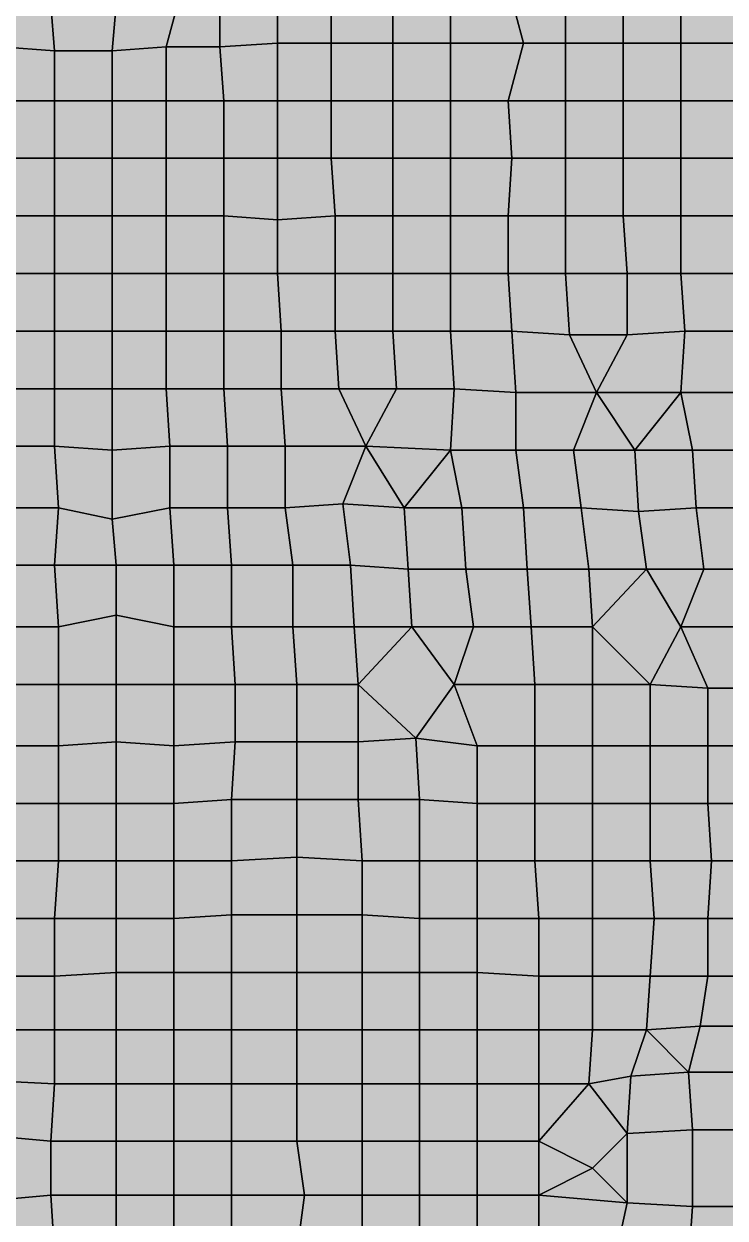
# Model space of a CAD drawing. Header units: metres. Extents: x -7480 to 79269, y -9100 to 45880.
# Drawn here: x -320 to 3330, y 32220 to 38440 of the extents above; entities that cross this region are included whole.
import ezdxf

# ---------------------------------------------------------------- set-up
doc = ezdxf.new("R2010")
doc.units = ezdxf.units.M
for name, color, linetype in [('COLOR_1', 1, 'Continuous'), ('COLOR_181', 181, 'Continuous'), ('COLOR_3', 3, 'Continuous')]:
    doc.layers.add(name, color=color, linetype=linetype)

msp = doc.modelspace()

# ---------------------------------------------------------------- hatches: boundary and pattern name
at = {"layer": 'COLOR_1'}
for points in [[(700, 38320), (1000, 38340), (1000, 38640), (700, 38600)], [(1000, 38340), (1280, 38340), (1280, 38640), (1000, 38640)], [(420, 38320), (700, 38320), (700, 38600), (480, 38540)], [(-500, 38540), (-440, 38320), (-160, 38300), (-180, 38540)], [(-180, 38540), (-160, 38300), (140, 38300), (160, 38540)], [(140, 38300), (420, 38320), (480, 38540), (160, 38540)], [(1000, 37740), (1280, 37740), (1280, 38040), (1000, 38040)], [(2040, 33780), (2360, 33780), (2340, 34080), (2040, 34080)], [(2340, 34080), (2360, 33780), (2640, 33780), (2640, 34080)], [(2640, 33780), (2960, 33780), (2940, 34080), (2640, 34080)], [(2940, 34080), (2960, 33780), (3240, 33780), (3260, 34080)], [(3240, 33780), (3560, 33780), (3560, 34080), (3260, 34080)], [(2040, 33500), (2360, 33480), (2360, 33780), (2040, 33780)], [(2040, 33200), (2360, 33200), (2360, 33480), (2040, 33500)], [(2360, 33200), (2640, 33200), (2640, 33480), (2360, 33480)], [(2640, 33200), (2920, 33200), (2940, 33480), (2640, 33480)], [(2920, 33200), (3200, 33220), (3240, 33480), (2940, 33480)], [(3200, 33220), (3480, 33220), (3560, 33480), (3240, 33480)], [(2920, 33200), (3140, 32980), (3200, 33220)], [(3140, 32980), (3420, 32980), (3480, 33220), (3200, 33220)], [(2040, 32920), (2360, 32920), (2360, 33200), (2040, 33200)], [(2360, 32920), (2620, 32920), (2640, 33200), (2360, 33200)], [(2620, 32920), (2840, 32960), (2920, 33200), (2640, 33200)], [(2840, 32960), (3140, 32980), (2920, 33200)], [(-620, 32660), (-180, 32620), (-160, 32920), (-580, 32940)], [(2040, 32620), (2360, 32620), (2360, 32920), (2040, 32920)], [(2360, 32620), (2620, 32920), (2360, 32920)], [(2360, 32620), (2640, 32480), (2820, 32660), (2620, 32920)], [(2620, 32920), (2820, 32660), (2840, 32960)], [(2640, 32480), (2820, 32300), (2820, 32660)], [(-180, 32340), (160, 32340), (160, 32620), (-180, 32620)], [(2040, 32340), (2360, 32340), (2360, 32620), (2040, 32620)], [(2360, 32340), (2640, 32480), (2360, 32620)], [(2360, 32340), (2820, 32300), (2640, 32480)], [(-620, 32300), (-580, 32020), (-160, 32040), (-180, 32340)], [(-180, 32340), (-160, 32040), (160, 32040), (160, 32340)], [(2040, 32040), (2360, 32040), (2360, 32340), (2040, 32340)], [(2360, 32040), (2760, 32020), (2820, 32300), (2360, 32340)]]:
    msp.add_hatch(color=256, dxfattribs=at).paths.add_polyline_path(points)
at = {"layer": 'COLOR_181'}
for points in [[(1280, 38340), (1600, 38340), (1600, 38640), (1280, 38640)], [(1600, 38340), (1900, 38340), (1900, 38640), (1600, 38640)], [(1900, 38340), (2280, 38340), (2200, 38640), (1900, 38640)], [(2200, 38640), (2280, 38340), (2500, 38340), (2500, 38640)], [(2500, 38340), (2800, 38340), (2800, 38640), (2500, 38640)], [(2800, 38340), (3100, 38340), (3100, 38640), (2800, 38640)], [(3100, 38340), (3400, 38340), (3400, 38640), (3100, 38640)], [(-440, 38040), (-160, 38040), (-160, 38300), (-440, 38320)], [(140, 38040), (420, 38040), (420, 38320), (140, 38300)], [(420, 38040), (720, 38040), (700, 38320), (420, 38320)], [(700, 38320), (720, 38040), (1000, 38040), (1000, 38340)], [(1000, 38040), (1280, 38040), (1280, 38340), (1000, 38340)], [(1280, 38040), (1600, 38040), (1600, 38340), (1280, 38340)], [(1600, 38040), (1900, 38040), (1900, 38340), (1600, 38340)], [(1900, 38040), (2200, 38040), (2280, 38340), (1900, 38340)], [(2200, 38040), (2500, 38040), (2500, 38340), (2280, 38340)], [(2500, 38040), (2800, 38040), (2800, 38340), (2500, 38340)], [(2800, 38040), (3100, 38040), (3100, 38340), (2800, 38340)], [(3100, 38040), (3400, 38040), (3400, 38340), (3100, 38340)], [(-160, 38040), (140, 38040), (140, 38300), (-160, 38300)], [(-440, 37740), (-160, 37740), (-160, 38040), (-440, 38040)], [(-160, 37740), (140, 37740), (140, 38040), (-160, 38040)], [(140, 37740), (420, 37740), (420, 38040), (140, 38040)], [(420, 37740), (720, 37740), (720, 38040), (420, 38040)], [(720, 37740), (1000, 37740), (1000, 38040), (720, 38040)], [(1280, 37740), (1600, 37740), (1600, 38040), (1280, 38040)], [(1600, 37740), (1900, 37740), (1900, 38040), (1600, 38040)], [(1900, 37740), (2220, 37740), (2200, 38040), (1900, 38040)], [(2200, 38040), (2220, 37740), (2500, 37740), (2500, 38040)], [(2500, 37740), (2800, 37740), (2800, 38040), (2500, 38040)], [(2800, 37740), (3100, 37740), (3100, 38040), (2800, 38040)], [(3100, 37740), (3400, 37740), (3400, 38040), (3100, 38040)], [(-440, 37440), (-160, 37440), (-160, 37740), (-440, 37740)], [(-160, 37440), (140, 37440), (140, 37740), (-160, 37740)], [(140, 37440), (420, 37440), (420, 37740), (140, 37740)], [(420, 37440), (720, 37440), (720, 37740), (420, 37740)], [(720, 37440), (1000, 37420), (1000, 37740), (720, 37740)], [(1000, 37420), (1300, 37440), (1280, 37740), (1000, 37740)], [(1280, 37740), (1300, 37440), (1600, 37440), (1600, 37740)], [(1600, 37440), (1900, 37440), (1900, 37740), (1600, 37740)], [(1900, 37440), (2200, 37440), (2220, 37740), (1900, 37740)], [(2200, 37440), (2500, 37440), (2500, 37740), (2220, 37740)], [(2500, 37440), (2800, 37440), (2800, 37740), (2500, 37740)], [(2800, 37440), (3100, 37440), (3100, 37740), (2800, 37740)], [(3100, 37440), (3400, 37440), (3400, 37740), (3100, 37740)], [(-440, 37140), (-160, 37140), (-160, 37440), (-440, 37440)], [(-160, 37140), (140, 37140), (140, 37440), (-160, 37440)], [(140, 37140), (420, 37140), (420, 37440), (140, 37440)], [(420, 37140), (720, 37140), (720, 37440), (420, 37440)], [(720, 37140), (1000, 37140), (1000, 37420), (720, 37440)], [(1000, 37140), (1300, 37140), (1300, 37440), (1000, 37420)], [(1300, 37140), (1600, 37140), (1600, 37440), (1300, 37440)], [(1600, 37140), (1900, 37140), (1900, 37440), (1600, 37440)], [(1900, 37140), (2200, 37140), (2200, 37440), (1900, 37440)], [(2200, 37140), (2500, 37140), (2500, 37440), (2200, 37440)], [(2500, 37140), (2820, 37140), (2800, 37440), (2500, 37440)], [(2800, 37440), (2820, 37140), (3100, 37140), (3100, 37440)], [(3100, 37140), (3400, 37140), (3400, 37440), (3100, 37440)], [(-440, 36840), (-160, 36840), (-160, 37140), (-440, 37140)], [(-160, 36840), (140, 36840), (140, 37140), (-160, 37140)], [(140, 36840), (420, 36840), (420, 37140), (140, 37140)], [(420, 36840), (720, 36840), (720, 37140), (420, 37140)], [(720, 36840), (1020, 36840), (1000, 37140), (720, 37140)], [(1000, 37140), (1020, 36840), (1300, 36840), (1300, 37140)], [(1300, 36840), (1600, 36840), (1600, 37140), (1300, 37140)], [(1600, 36840), (1900, 36840), (1900, 37140), (1600, 37140)], [(1900, 36840), (2220, 36840), (2200, 37140), (1900, 37140)], [(2200, 37140), (2220, 36840), (2520, 36820), (2500, 37140)], [(2500, 37140), (2520, 36820), (2820, 36820), (2820, 37140)], [(2820, 36820), (3120, 36840), (3100, 37140), (2820, 37140)], [(3100, 37140), (3120, 36840), (3420, 36840), (3400, 37140)], [(-440, 36540), (-160, 36540), (-160, 36840), (-440, 36840)], [(-160, 36540), (140, 36540), (140, 36840), (-160, 36840)], [(140, 36540), (420, 36540), (420, 36840), (140, 36840)], [(420, 36540), (720, 36540), (720, 36840), (420, 36840)], [(720, 36540), (1020, 36540), (1020, 36840), (720, 36840)], [(1020, 36540), (1320, 36540), (1300, 36840), (1020, 36840)], [(1300, 36840), (1320, 36540), (1620, 36540), (1600, 36840)], [(1600, 36840), (1620, 36540), (1920, 36540), (1900, 36840)], [(1900, 36840), (1920, 36540), (2240, 36520), (2220, 36840)], [(2220, 36840), (2240, 36520), (2660, 36520), (2520, 36820)], [(2660, 36520), (3100, 36520), (3120, 36840), (2820, 36820)], [(3100, 36520), (3420, 36520), (3420, 36840), (3120, 36840)], [(2520, 36820), (2660, 36520), (2820, 36820)], [(-460, 36240), (-160, 36240), (-160, 36540), (-440, 36540)], [(-160, 36240), (140, 36220), (140, 36540), (-160, 36540)], [(140, 36220), (440, 36240), (420, 36540), (140, 36540)], [(420, 36540), (440, 36240), (740, 36240), (720, 36540)], [(720, 36540), (740, 36240), (1040, 36240), (1020, 36540)], [(1020, 36540), (1040, 36240), (1460, 36240), (1320, 36540)], [(1320, 36540), (1460, 36240), (1620, 36540)], [(1460, 36240), (1900, 36220), (1920, 36540), (1620, 36540)], [(1900, 36220), (2240, 36220), (2240, 36520), (1920, 36540)], [(2240, 36220), (2540, 36220), (2660, 36520), (2240, 36520)], [(2540, 36220), (2860, 36220), (2660, 36520)], [(2660, 36520), (2860, 36220), (3100, 36520)], [(2860, 36220), (3160, 36220), (3100, 36520)], [(3100, 36520), (3160, 36220), (3440, 36220), (3420, 36520)], [(-460, 36240), (-440, 35920), (-140, 35920), (-160, 36240)], [(-160, 36240), (-140, 35920), (140, 35860), (140, 36220)], [(140, 35860), (440, 35920), (440, 36240), (140, 36220)], [(440, 35920), (740, 35920), (740, 36240), (440, 36240)], [(740, 35920), (1040, 35920), (1040, 36240), (740, 36240)], [(1040, 35920), (1340, 35940), (1460, 36240), (1040, 36240)], [(1340, 35940), (1660, 35920), (1460, 36240)], [(1460, 36240), (1660, 35920), (1900, 36220)], [(1660, 35920), (1960, 35920), (1900, 36220)], [(1900, 36220), (1960, 35920), (2280, 35920), (2240, 36220)], [(2240, 36220), (2280, 35920), (2580, 35920), (2540, 36220)], [(2540, 36220), (2580, 35920), (2880, 35900), (2860, 36220)], [(2860, 36220), (2880, 35900), (3180, 35920), (3160, 36220)], [(3160, 36220), (3180, 35920), (3480, 35920), (3440, 36220)], [(-460, 35620), (-160, 35620), (-140, 35920), (-440, 35920)], [(-160, 35620), (160, 35620), (140, 35860), (-140, 35920)], [(140, 35860), (160, 35620), (460, 35620), (440, 35920)], [(440, 35920), (460, 35620), (760, 35620), (740, 35920)], [(740, 35920), (760, 35620), (1080, 35620), (1040, 35920)], [(1040, 35920), (1080, 35620), (1380, 35620), (1340, 35940)], [(1340, 35940), (1380, 35620), (1680, 35600), (1660, 35920)], [(1660, 35920), (1680, 35600), (1980, 35600), (1960, 35920)], [(1960, 35920), (1980, 35600), (2300, 35600), (2280, 35920)], [(2280, 35920), (2300, 35600), (2620, 35600), (2580, 35920)], [(2580, 35920), (2620, 35600), (2920, 35600), (2880, 35900)], [(2880, 35900), (2920, 35600), (3220, 35600), (3180, 35920)], [(3180, 35920), (3220, 35600), (3520, 35600), (3480, 35920)], [(-460, 35620), (-440, 35300), (-140, 35300), (-160, 35620)], [(-160, 35620), (-140, 35300), (160, 35360), (160, 35620)], [(160, 35360), (460, 35300), (460, 35620), (160, 35620)], [(460, 35300), (760, 35300), (760, 35620), (460, 35620)], [(760, 35300), (1080, 35300), (1080, 35620), (760, 35620)], [(1080, 35300), (1400, 35300), (1380, 35620), (1080, 35620)], [(1380, 35620), (1400, 35300), (1700, 35300), (1680, 35600)], [(1680, 35600), (1700, 35300), (2020, 35300), (1980, 35600)], [(1980, 35600), (2020, 35300), (2320, 35300), (2300, 35600)], [(2300, 35600), (2320, 35300), (2640, 35300), (2620, 35600)], [(2620, 35600), (2640, 35300), (2920, 35600)], [(2640, 35300), (2940, 35000), (3100, 35300), (2920, 35600)], [(2920, 35600), (3100, 35300), (3220, 35600)], [(3100, 35300), (3520, 35300), (3520, 35600), (3220, 35600)], [(-140, 35000), (160, 35000), (160, 35360), (-140, 35300)], [(160, 35000), (460, 35000), (460, 35300), (160, 35360)], [(-460, 35000), (-140, 35000), (-140, 35300), (-440, 35300)], [(460, 35000), (780, 35000), (760, 35300), (460, 35300)], [(760, 35300), (780, 35000), (1100, 35000), (1080, 35300)], [(1080, 35300), (1100, 35000), (1420, 35000), (1400, 35300)], [(1400, 35300), (1420, 35000), (1700, 35300)], [(1420, 35000), (1720, 34720), (1920, 35000), (1700, 35300)], [(1700, 35300), (1920, 35000), (2020, 35300)], [(1920, 35000), (2340, 35000), (2320, 35300), (2020, 35300)], [(2320, 35300), (2340, 35000), (2640, 35000), (2640, 35300)], [(2640, 35000), (2940, 35000), (2640, 35300)], [(2940, 35000), (3240, 34980), (3100, 35300)], [(3100, 35300), (3240, 34980), (3540, 34980), (3520, 35300)], [(-460, 35000), (-440, 34680), (-140, 34680), (-140, 35000)], [(-140, 34680), (160, 34700), (160, 35000), (-140, 35000)], [(160, 34700), (460, 34680), (460, 35000), (160, 35000)], [(460, 34680), (780, 34700), (780, 35000), (460, 35000)], [(780, 34700), (1100, 34700), (1100, 35000), (780, 35000)], [(1100, 34700), (1420, 34700), (1420, 35000), (1100, 35000)], [(1420, 34700), (1720, 34720), (1420, 35000)], [(1720, 34720), (2040, 34680), (1920, 35000)], [(1920, 35000), (2040, 34680), (2340, 34680), (2340, 35000)], [(2340, 34680), (2640, 34680), (2640, 35000), (2340, 35000)], [(2640, 34680), (2940, 34680), (2940, 35000), (2640, 35000)], [(2940, 34680), (3240, 34680), (3240, 34980), (2940, 35000)], [(3240, 34680), (3540, 34680), (3540, 34980), (3240, 34980)], [(1420, 34400), (1740, 34400), (1720, 34720), (1420, 34700)], [(1720, 34720), (1740, 34400), (2040, 34380), (2040, 34680)], [(-440, 34380), (-140, 34380), (-140, 34680), (-440, 34680)], [(-140, 34380), (160, 34380), (160, 34700), (-140, 34680)], [(160, 34380), (460, 34380), (460, 34680), (160, 34700)], [(460, 34380), (760, 34400), (780, 34700), (460, 34680)], [(760, 34400), (1100, 34400), (1100, 34700), (780, 34700)], [(1100, 34400), (1420, 34400), (1420, 34700), (1100, 34700)], [(2040, 34380), (2340, 34380), (2340, 34680), (2040, 34680)], [(2340, 34380), (2640, 34380), (2640, 34680), (2340, 34680)], [(2640, 34380), (2940, 34380), (2940, 34680), (2640, 34680)], [(2940, 34380), (3240, 34380), (3240, 34680), (2940, 34680)], [(3240, 34380), (3540, 34380), (3540, 34680), (3240, 34680)], [(460, 34080), (760, 34080), (760, 34400), (460, 34380)], [(760, 34080), (1100, 34100), (1100, 34400), (760, 34400)], [(1100, 34100), (1440, 34080), (1420, 34400), (1100, 34400)], [(1420, 34400), (1440, 34080), (1740, 34080), (1740, 34400)], [(1740, 34080), (2040, 34080), (2040, 34380), (1740, 34400)], [(-440, 34080), (-140, 34080), (-140, 34380), (-440, 34380)], [(-140, 34080), (160, 34080), (160, 34380), (-140, 34380)], [(160, 34080), (460, 34080), (460, 34380), (160, 34380)], [(2040, 34080), (2340, 34080), (2340, 34380), (2040, 34380)], [(2340, 34080), (2640, 34080), (2640, 34380), (2340, 34380)], [(2640, 34080), (2940, 34080), (2940, 34380), (2640, 34380)], [(2940, 34080), (3260, 34080), (3240, 34380), (2940, 34380)], [(3240, 34380), (3260, 34080), (3560, 34080), (3540, 34380)], [(760, 33800), (1100, 33800), (1100, 34100), (760, 34080)], [(1100, 33800), (1440, 33800), (1440, 34080), (1100, 34100)], [(-440, 33780), (-160, 33780), (-140, 34080), (-440, 34080)], [(-160, 33780), (160, 33780), (160, 34080), (-140, 34080)], [(160, 33780), (460, 33780), (460, 34080), (160, 34080)], [(460, 33780), (760, 33800), (760, 34080), (460, 34080)], [(1440, 33800), (1740, 33780), (1740, 34080), (1440, 34080)], [(1740, 33780), (2040, 33780), (2040, 34080), (1740, 34080)], [(-440, 33480), (-160, 33480), (-160, 33780), (-440, 33780)], [(-160, 33480), (160, 33500), (160, 33780), (-160, 33780)], [(160, 33500), (460, 33500), (460, 33780), (160, 33780)], [(460, 33500), (760, 33500), (760, 33800), (460, 33780)], [(760, 33500), (1100, 33500), (1100, 33800), (760, 33800)], [(1100, 33500), (1440, 33500), (1440, 33800), (1100, 33800)], [(1440, 33500), (1740, 33500), (1740, 33780), (1440, 33800)], [(1740, 33500), (2040, 33500), (2040, 33780), (1740, 33780)], [(2360, 33480), (2640, 33480), (2640, 33780), (2360, 33780)], [(2640, 33480), (2940, 33480), (2960, 33780), (2640, 33780)], [(2940, 33480), (3240, 33480), (3240, 33780), (2960, 33780)], [(3240, 33480), (3560, 33480), (3560, 33780), (3240, 33780)], [(-440, 33480), (-420, 33200), (-160, 33200), (-160, 33480)], [(-160, 33200), (160, 33200), (160, 33500), (-160, 33480)], [(160, 33200), (460, 33200), (460, 33500), (160, 33500)], [(460, 33200), (760, 33200), (760, 33500), (460, 33500)], [(760, 33200), (1100, 33200), (1100, 33500), (760, 33500)], [(1100, 33200), (1440, 33200), (1440, 33500), (1100, 33500)], [(1440, 33200), (1740, 33200), (1740, 33500), (1440, 33500)], [(1740, 33200), (2040, 33200), (2040, 33500), (1740, 33500)], [(-580, 32940), (-160, 32920), (-160, 33200), (-420, 33200)], [(-160, 32920), (160, 32920), (160, 33200), (-160, 33200)], [(160, 32920), (460, 32920), (460, 33200), (160, 33200)], [(460, 32920), (760, 32920), (760, 33200), (460, 33200)], [(760, 32920), (1100, 32920), (1100, 33200), (760, 33200)], [(1100, 32920), (1440, 32920), (1440, 33200), (1100, 33200)], [(1440, 32920), (1740, 32920), (1740, 33200), (1440, 33200)], [(1740, 32920), (2040, 32920), (2040, 33200), (1740, 33200)], [(-180, 32620), (160, 32620), (160, 32920), (-160, 32920)], [(160, 32620), (460, 32620), (460, 32920), (160, 32920)], [(460, 32620), (760, 32620), (760, 32920), (460, 32920)], [(760, 32620), (1100, 32620), (1100, 32920), (760, 32920)], [(1100, 32620), (1440, 32620), (1440, 32920), (1100, 32920)], [(1440, 32620), (1740, 32620), (1740, 32920), (1440, 32920)], [(1740, 32620), (2040, 32620), (2040, 32920), (1740, 32920)], [(-620, 32300), (-180, 32340), (-180, 32620), (-620, 32660)], [(2820, 32300), (3160, 32280), (3160, 32680), (2820, 32660)], [(3160, 32280), (3420, 32280), (3420, 32680), (3160, 32680)], [(160, 32340), (460, 32340), (460, 32620), (160, 32620)], [(460, 32340), (760, 32340), (760, 32620), (460, 32620)], [(760, 32340), (1140, 32340), (1100, 32620), (760, 32620)], [(1100, 32620), (1140, 32340), (1440, 32340), (1440, 32620)], [(1440, 32340), (1740, 32340), (1740, 32620), (1440, 32620)], [(1740, 32340), (2040, 32340), (2040, 32620), (1740, 32620)], [(160, 32040), (460, 32040), (460, 32340), (160, 32340)], [(460, 32040), (760, 32040), (760, 32340), (460, 32340)], [(760, 32040), (1100, 32040), (1140, 32340), (760, 32340)], [(1100, 32040), (1440, 32040), (1440, 32340), (1140, 32340)], [(1440, 32040), (1740, 32040), (1740, 32340), (1440, 32340)], [(1740, 32040), (2040, 32040), (2040, 32340), (1740, 32340)]]:
    msp.add_hatch(color=256, dxfattribs=at).paths.add_polyline_path(points)
at = {"layer": 'COLOR_3'}
for points in [[(2820, 32660), (3160, 32680), (3140, 32980), (2840, 32960)], [(3140, 32980), (3160, 32680), (3420, 32680), (3420, 32980)], [(2760, 32020), (3140, 31980), (3160, 32280), (2820, 32300)], [(3140, 31980), (3420, 31980), (3420, 32280), (3160, 32280)]]:
    msp.add_hatch(color=256, dxfattribs=at).paths.add_polyline_path(points)

# ---------------------------------------------------------------- linework, layer by layer
at = {"layer": 'COLOR_1'}
for points in [[(700, 38320), (1000, 38340), (1000, 38640), (700, 38600)], [(1000, 38340), (1280, 38340), (1280, 38640), (1000, 38640)], [(420, 38320), (700, 38320), (700, 38600), (480, 38540)], [(-500, 38540), (-440, 38320), (-160, 38300), (-180, 38540)], [(-180, 38540), (-160, 38300), (140, 38300), (160, 38540)], [(140, 38300), (420, 38320), (480, 38540), (160, 38540)], [(1000, 37740), (1280, 37740), (1280, 38040), (1000, 38040)], [(2040, 33780), (2360, 33780), (2340, 34080), (2040, 34080)], [(2340, 34080), (2360, 33780), (2640, 33780), (2640, 34080)], [(2640, 33780), (2960, 33780), (2940, 34080), (2640, 34080)], [(2940, 34080), (2960, 33780), (3240, 33780), (3260, 34080)], [(3240, 33780), (3560, 33780), (3560, 34080), (3260, 34080)], [(2040, 33500), (2360, 33480), (2360, 33780), (2040, 33780)], [(2040, 33200), (2360, 33200), (2360, 33480), (2040, 33500)], [(2360, 33200), (2640, 33200), (2640, 33480), (2360, 33480)], [(2640, 33200), (2920, 33200), (2940, 33480), (2640, 33480)], [(2920, 33200), (3200, 33220), (3240, 33480), (2940, 33480)], [(3200, 33220), (3480, 33220), (3560, 33480), (3240, 33480)], [(2920, 33200), (3140, 32980), (3200, 33220)], [(3140, 32980), (3420, 32980), (3480, 33220), (3200, 33220)], [(2040, 32920), (2360, 32920), (2360, 33200), (2040, 33200)], [(2360, 32920), (2620, 32920), (2640, 33200), (2360, 33200)], [(2620, 32920), (2840, 32960), (2920, 33200), (2640, 33200)], [(2840, 32960), (3140, 32980), (2920, 33200)], [(-620, 32660), (-180, 32620), (-160, 32920), (-580, 32940)], [(2040, 32620), (2360, 32620), (2360, 32920), (2040, 32920)], [(2360, 32620), (2620, 32920), (2360, 32920)], [(2360, 32620), (2640, 32480), (2820, 32660), (2620, 32920)], [(2620, 32920), (2820, 32660), (2840, 32960)], [(2640, 32480), (2820, 32300), (2820, 32660)], [(-180, 32340), (160, 32340), (160, 32620), (-180, 32620)], [(2040, 32340), (2360, 32340), (2360, 32620), (2040, 32620)], [(2360, 32340), (2640, 32480), (2360, 32620)], [(2360, 32340), (2820, 32300), (2640, 32480)], [(-620, 32300), (-580, 32020), (-160, 32040), (-180, 32340)], [(-180, 32340), (-160, 32040), (160, 32040), (160, 32340)], [(2040, 32040), (2360, 32040), (2360, 32340), (2040, 32340)], [(2360, 32040), (2760, 32020), (2820, 32300), (2360, 32340)]]:
    msp.add_lwpolyline(points, close=True, dxfattribs=at)
at = {"layer": 'COLOR_181'}
for points in [[(1280, 38340), (1600, 38340), (1600, 38640), (1280, 38640)], [(1600, 38340), (1900, 38340), (1900, 38640), (1600, 38640)], [(1900, 38340), (2280, 38340), (2200, 38640), (1900, 38640)], [(2200, 38640), (2280, 38340), (2500, 38340), (2500, 38640)], [(2500, 38340), (2800, 38340), (2800, 38640), (2500, 38640)], [(2800, 38340), (3100, 38340), (3100, 38640), (2800, 38640)], [(3100, 38340), (3400, 38340), (3400, 38640), (3100, 38640)], [(-440, 38040), (-160, 38040), (-160, 38300), (-440, 38320)], [(140, 38040), (420, 38040), (420, 38320), (140, 38300)], [(420, 38040), (720, 38040), (700, 38320), (420, 38320)], [(700, 38320), (720, 38040), (1000, 38040), (1000, 38340)], [(1000, 38040), (1280, 38040), (1280, 38340), (1000, 38340)], [(1280, 38040), (1600, 38040), (1600, 38340), (1280, 38340)], [(1600, 38040), (1900, 38040), (1900, 38340), (1600, 38340)], [(1900, 38040), (2200, 38040), (2280, 38340), (1900, 38340)], [(2200, 38040), (2500, 38040), (2500, 38340), (2280, 38340)], [(2500, 38040), (2800, 38040), (2800, 38340), (2500, 38340)], [(2800, 38040), (3100, 38040), (3100, 38340), (2800, 38340)], [(3100, 38040), (3400, 38040), (3400, 38340), (3100, 38340)], [(-160, 38040), (140, 38040), (140, 38300), (-160, 38300)], [(-440, 37740), (-160, 37740), (-160, 38040), (-440, 38040)], [(-160, 37740), (140, 37740), (140, 38040), (-160, 38040)], [(140, 37740), (420, 37740), (420, 38040), (140, 38040)], [(420, 37740), (720, 37740), (720, 38040), (420, 38040)], [(720, 37740), (1000, 37740), (1000, 38040), (720, 38040)], [(1280, 37740), (1600, 37740), (1600, 38040), (1280, 38040)], [(1600, 37740), (1900, 37740), (1900, 38040), (1600, 38040)], [(1900, 37740), (2220, 37740), (2200, 38040), (1900, 38040)], [(2200, 38040), (2220, 37740), (2500, 37740), (2500, 38040)], [(2500, 37740), (2800, 37740), (2800, 38040), (2500, 38040)], [(2800, 37740), (3100, 37740), (3100, 38040), (2800, 38040)], [(3100, 37740), (3400, 37740), (3400, 38040), (3100, 38040)], [(-440, 37440), (-160, 37440), (-160, 37740), (-440, 37740)], [(-160, 37440), (140, 37440), (140, 37740), (-160, 37740)], [(140, 37440), (420, 37440), (420, 37740), (140, 37740)], [(420, 37440), (720, 37440), (720, 37740), (420, 37740)], [(720, 37440), (1000, 37420), (1000, 37740), (720, 37740)], [(1000, 37420), (1300, 37440), (1280, 37740), (1000, 37740)], [(1280, 37740), (1300, 37440), (1600, 37440), (1600, 37740)], [(1600, 37440), (1900, 37440), (1900, 37740), (1600, 37740)], [(1900, 37440), (2200, 37440), (2220, 37740), (1900, 37740)], [(2200, 37440), (2500, 37440), (2500, 37740), (2220, 37740)], [(2500, 37440), (2800, 37440), (2800, 37740), (2500, 37740)], [(2800, 37440), (3100, 37440), (3100, 37740), (2800, 37740)], [(3100, 37440), (3400, 37440), (3400, 37740), (3100, 37740)], [(-440, 37140), (-160, 37140), (-160, 37440), (-440, 37440)], [(-160, 37140), (140, 37140), (140, 37440), (-160, 37440)], [(140, 37140), (420, 37140), (420, 37440), (140, 37440)], [(420, 37140), (720, 37140), (720, 37440), (420, 37440)], [(720, 37140), (1000, 37140), (1000, 37420), (720, 37440)], [(1000, 37140), (1300, 37140), (1300, 37440), (1000, 37420)], [(1300, 37140), (1600, 37140), (1600, 37440), (1300, 37440)], [(1600, 37140), (1900, 37140), (1900, 37440), (1600, 37440)], [(1900, 37140), (2200, 37140), (2200, 37440), (1900, 37440)], [(2200, 37140), (2500, 37140), (2500, 37440), (2200, 37440)], [(2500, 37140), (2820, 37140), (2800, 37440), (2500, 37440)], [(2800, 37440), (2820, 37140), (3100, 37140), (3100, 37440)], [(3100, 37140), (3400, 37140), (3400, 37440), (3100, 37440)], [(-440, 36840), (-160, 36840), (-160, 37140), (-440, 37140)], [(-160, 36840), (140, 36840), (140, 37140), (-160, 37140)], [(140, 36840), (420, 36840), (420, 37140), (140, 37140)], [(420, 36840), (720, 36840), (720, 37140), (420, 37140)], [(720, 36840), (1020, 36840), (1000, 37140), (720, 37140)], [(1000, 37140), (1020, 36840), (1300, 36840), (1300, 37140)], [(1300, 36840), (1600, 36840), (1600, 37140), (1300, 37140)], [(1600, 36840), (1900, 36840), (1900, 37140), (1600, 37140)], [(1900, 36840), (2220, 36840), (2200, 37140), (1900, 37140)], [(2200, 37140), (2220, 36840), (2520, 36820), (2500, 37140)], [(2500, 37140), (2520, 36820), (2820, 36820), (2820, 37140)], [(2820, 36820), (3120, 36840), (3100, 37140), (2820, 37140)], [(3100, 37140), (3120, 36840), (3420, 36840), (3400, 37140)], [(-440, 36540), (-160, 36540), (-160, 36840), (-440, 36840)], [(-160, 36540), (140, 36540), (140, 36840), (-160, 36840)], [(140, 36540), (420, 36540), (420, 36840), (140, 36840)], [(420, 36540), (720, 36540), (720, 36840), (420, 36840)], [(720, 36540), (1020, 36540), (1020, 36840), (720, 36840)], [(1020, 36540), (1320, 36540), (1300, 36840), (1020, 36840)], [(1300, 36840), (1320, 36540), (1620, 36540), (1600, 36840)], [(1600, 36840), (1620, 36540), (1920, 36540), (1900, 36840)], [(1900, 36840), (1920, 36540), (2240, 36520), (2220, 36840)], [(2220, 36840), (2240, 36520), (2660, 36520), (2520, 36820)], [(2660, 36520), (3100, 36520), (3120, 36840), (2820, 36820)], [(3100, 36520), (3420, 36520), (3420, 36840), (3120, 36840)], [(2520, 36820), (2660, 36520), (2820, 36820)], [(-460, 36240), (-160, 36240), (-160, 36540), (-440, 36540)], [(-160, 36240), (140, 36220), (140, 36540), (-160, 36540)], [(140, 36220), (440, 36240), (420, 36540), (140, 36540)], [(420, 36540), (440, 36240), (740, 36240), (720, 36540)], [(720, 36540), (740, 36240), (1040, 36240), (1020, 36540)], [(1020, 36540), (1040, 36240), (1460, 36240), (1320, 36540)], [(1320, 36540), (1460, 36240), (1620, 36540)], [(1460, 36240), (1900, 36220), (1920, 36540), (1620, 36540)], [(1900, 36220), (2240, 36220), (2240, 36520), (1920, 36540)], [(2240, 36220), (2540, 36220), (2660, 36520), (2240, 36520)], [(2540, 36220), (2860, 36220), (2660, 36520)], [(2660, 36520), (2860, 36220), (3100, 36520)], [(2860, 36220), (3160, 36220), (3100, 36520)], [(3100, 36520), (3160, 36220), (3440, 36220), (3420, 36520)], [(-460, 36240), (-440, 35920), (-140, 35920), (-160, 36240)], [(-160, 36240), (-140, 35920), (140, 35860), (140, 36220)], [(140, 35860), (440, 35920), (440, 36240), (140, 36220)], [(440, 35920), (740, 35920), (740, 36240), (440, 36240)], [(740, 35920), (1040, 35920), (1040, 36240), (740, 36240)], [(1040, 35920), (1340, 35940), (1460, 36240), (1040, 36240)], [(1340, 35940), (1660, 35920), (1460, 36240)], [(1460, 36240), (1660, 35920), (1900, 36220)], [(1660, 35920), (1960, 35920), (1900, 36220)], [(1900, 36220), (1960, 35920), (2280, 35920), (2240, 36220)], [(2240, 36220), (2280, 35920), (2580, 35920), (2540, 36220)], [(2540, 36220), (2580, 35920), (2880, 35900), (2860, 36220)], [(2860, 36220), (2880, 35900), (3180, 35920), (3160, 36220)], [(3160, 36220), (3180, 35920), (3480, 35920), (3440, 36220)], [(-460, 35620), (-160, 35620), (-140, 35920), (-440, 35920)], [(-160, 35620), (160, 35620), (140, 35860), (-140, 35920)], [(140, 35860), (160, 35620), (460, 35620), (440, 35920)], [(440, 35920), (460, 35620), (760, 35620), (740, 35920)], [(740, 35920), (760, 35620), (1080, 35620), (1040, 35920)], [(1040, 35920), (1080, 35620), (1380, 35620), (1340, 35940)], [(1340, 35940), (1380, 35620), (1680, 35600), (1660, 35920)], [(1660, 35920), (1680, 35600), (1980, 35600), (1960, 35920)], [(1960, 35920), (1980, 35600), (2300, 35600), (2280, 35920)], [(2280, 35920), (2300, 35600), (2620, 35600), (2580, 35920)], [(2580, 35920), (2620, 35600), (2920, 35600), (2880, 35900)], [(2880, 35900), (2920, 35600), (3220, 35600), (3180, 35920)], [(3180, 35920), (3220, 35600), (3520, 35600), (3480, 35920)], [(-460, 35620), (-440, 35300), (-140, 35300), (-160, 35620)], [(-160, 35620), (-140, 35300), (160, 35360), (160, 35620)], [(160, 35360), (460, 35300), (460, 35620), (160, 35620)], [(460, 35300), (760, 35300), (760, 35620), (460, 35620)], [(760, 35300), (1080, 35300), (1080, 35620), (760, 35620)], [(1080, 35300), (1400, 35300), (1380, 35620), (1080, 35620)], [(1380, 35620), (1400, 35300), (1700, 35300), (1680, 35600)], [(1680, 35600), (1700, 35300), (2020, 35300), (1980, 35600)], [(1980, 35600), (2020, 35300), (2320, 35300), (2300, 35600)], [(2300, 35600), (2320, 35300), (2640, 35300), (2620, 35600)], [(2620, 35600), (2640, 35300), (2920, 35600)], [(2640, 35300), (2940, 35000), (3100, 35300), (2920, 35600)], [(2920, 35600), (3100, 35300), (3220, 35600)], [(3100, 35300), (3520, 35300), (3520, 35600), (3220, 35600)], [(-140, 35000), (160, 35000), (160, 35360), (-140, 35300)], [(160, 35000), (460, 35000), (460, 35300), (160, 35360)], [(-460, 35000), (-140, 35000), (-140, 35300), (-440, 35300)], [(460, 35000), (780, 35000), (760, 35300), (460, 35300)], [(760, 35300), (780, 35000), (1100, 35000), (1080, 35300)], [(1080, 35300), (1100, 35000), (1420, 35000), (1400, 35300)], [(1400, 35300), (1420, 35000), (1700, 35300)], [(1420, 35000), (1720, 34720), (1920, 35000), (1700, 35300)], [(1700, 35300), (1920, 35000), (2020, 35300)], [(1920, 35000), (2340, 35000), (2320, 35300), (2020, 35300)], [(2320, 35300), (2340, 35000), (2640, 35000), (2640, 35300)], [(2640, 35000), (2940, 35000), (2640, 35300)], [(2940, 35000), (3240, 34980), (3100, 35300)], [(3100, 35300), (3240, 34980), (3540, 34980), (3520, 35300)], [(-460, 35000), (-440, 34680), (-140, 34680), (-140, 35000)], [(-140, 34680), (160, 34700), (160, 35000), (-140, 35000)], [(160, 34700), (460, 34680), (460, 35000), (160, 35000)], [(460, 34680), (780, 34700), (780, 35000), (460, 35000)], [(780, 34700), (1100, 34700), (1100, 35000), (780, 35000)], [(1100, 34700), (1420, 34700), (1420, 35000), (1100, 35000)], [(1420, 34700), (1720, 34720), (1420, 35000)], [(1720, 34720), (2040, 34680), (1920, 35000)], [(1920, 35000), (2040, 34680), (2340, 34680), (2340, 35000)], [(2340, 34680), (2640, 34680), (2640, 35000), (2340, 35000)], [(2640, 34680), (2940, 34680), (2940, 35000), (2640, 35000)], [(2940, 34680), (3240, 34680), (3240, 34980), (2940, 35000)], [(3240, 34680), (3540, 34680), (3540, 34980), (3240, 34980)], [(1420, 34400), (1740, 34400), (1720, 34720), (1420, 34700)], [(1720, 34720), (1740, 34400), (2040, 34380), (2040, 34680)], [(-440, 34380), (-140, 34380), (-140, 34680), (-440, 34680)], [(-140, 34380), (160, 34380), (160, 34700), (-140, 34680)], [(160, 34380), (460, 34380), (460, 34680), (160, 34700)], [(460, 34380), (760, 34400), (780, 34700), (460, 34680)], [(760, 34400), (1100, 34400), (1100, 34700), (780, 34700)], [(1100, 34400), (1420, 34400), (1420, 34700), (1100, 34700)], [(2040, 34380), (2340, 34380), (2340, 34680), (2040, 34680)], [(2340, 34380), (2640, 34380), (2640, 34680), (2340, 34680)], [(2640, 34380), (2940, 34380), (2940, 34680), (2640, 34680)], [(2940, 34380), (3240, 34380), (3240, 34680), (2940, 34680)], [(3240, 34380), (3540, 34380), (3540, 34680), (3240, 34680)], [(460, 34080), (760, 34080), (760, 34400), (460, 34380)], [(760, 34080), (1100, 34100), (1100, 34400), (760, 34400)], [(1100, 34100), (1440, 34080), (1420, 34400), (1100, 34400)], [(1420, 34400), (1440, 34080), (1740, 34080), (1740, 34400)], [(1740, 34080), (2040, 34080), (2040, 34380), (1740, 34400)], [(-440, 34080), (-140, 34080), (-140, 34380), (-440, 34380)], [(-140, 34080), (160, 34080), (160, 34380), (-140, 34380)], [(160, 34080), (460, 34080), (460, 34380), (160, 34380)], [(2040, 34080), (2340, 34080), (2340, 34380), (2040, 34380)], [(2340, 34080), (2640, 34080), (2640, 34380), (2340, 34380)], [(2640, 34080), (2940, 34080), (2940, 34380), (2640, 34380)], [(2940, 34080), (3260, 34080), (3240, 34380), (2940, 34380)], [(3240, 34380), (3260, 34080), (3560, 34080), (3540, 34380)], [(760, 33800), (1100, 33800), (1100, 34100), (760, 34080)], [(1100, 33800), (1440, 33800), (1440, 34080), (1100, 34100)], [(-440, 33780), (-160, 33780), (-140, 34080), (-440, 34080)], [(-160, 33780), (160, 33780), (160, 34080), (-140, 34080)], [(160, 33780), (460, 33780), (460, 34080), (160, 34080)], [(460, 33780), (760, 33800), (760, 34080), (460, 34080)], [(1440, 33800), (1740, 33780), (1740, 34080), (1440, 34080)], [(1740, 33780), (2040, 33780), (2040, 34080), (1740, 34080)], [(-440, 33480), (-160, 33480), (-160, 33780), (-440, 33780)], [(-160, 33480), (160, 33500), (160, 33780), (-160, 33780)], [(160, 33500), (460, 33500), (460, 33780), (160, 33780)], [(460, 33500), (760, 33500), (760, 33800), (460, 33780)], [(760, 33500), (1100, 33500), (1100, 33800), (760, 33800)], [(1100, 33500), (1440, 33500), (1440, 33800), (1100, 33800)], [(1440, 33500), (1740, 33500), (1740, 33780), (1440, 33800)], [(1740, 33500), (2040, 33500), (2040, 33780), (1740, 33780)], [(2360, 33480), (2640, 33480), (2640, 33780), (2360, 33780)], [(2640, 33480), (2940, 33480), (2960, 33780), (2640, 33780)], [(2940, 33480), (3240, 33480), (3240, 33780), (2960, 33780)], [(3240, 33480), (3560, 33480), (3560, 33780), (3240, 33780)], [(-440, 33480), (-420, 33200), (-160, 33200), (-160, 33480)], [(-160, 33200), (160, 33200), (160, 33500), (-160, 33480)], [(160, 33200), (460, 33200), (460, 33500), (160, 33500)], [(460, 33200), (760, 33200), (760, 33500), (460, 33500)], [(760, 33200), (1100, 33200), (1100, 33500), (760, 33500)], [(1100, 33200), (1440, 33200), (1440, 33500), (1100, 33500)], [(1440, 33200), (1740, 33200), (1740, 33500), (1440, 33500)], [(1740, 33200), (2040, 33200), (2040, 33500), (1740, 33500)], [(-580, 32940), (-160, 32920), (-160, 33200), (-420, 33200)], [(-160, 32920), (160, 32920), (160, 33200), (-160, 33200)], [(160, 32920), (460, 32920), (460, 33200), (160, 33200)], [(460, 32920), (760, 32920), (760, 33200), (460, 33200)], [(760, 32920), (1100, 32920), (1100, 33200), (760, 33200)], [(1100, 32920), (1440, 32920), (1440, 33200), (1100, 33200)], [(1440, 32920), (1740, 32920), (1740, 33200), (1440, 33200)], [(1740, 32920), (2040, 32920), (2040, 33200), (1740, 33200)], [(-180, 32620), (160, 32620), (160, 32920), (-160, 32920)], [(160, 32620), (460, 32620), (460, 32920), (160, 32920)], [(460, 32620), (760, 32620), (760, 32920), (460, 32920)], [(760, 32620), (1100, 32620), (1100, 32920), (760, 32920)], [(1100, 32620), (1440, 32620), (1440, 32920), (1100, 32920)], [(1440, 32620), (1740, 32620), (1740, 32920), (1440, 32920)], [(1740, 32620), (2040, 32620), (2040, 32920), (1740, 32920)], [(-620, 32300), (-180, 32340), (-180, 32620), (-620, 32660)], [(2820, 32300), (3160, 32280), (3160, 32680), (2820, 32660)], [(3160, 32280), (3420, 32280), (3420, 32680), (3160, 32680)], [(160, 32340), (460, 32340), (460, 32620), (160, 32620)], [(460, 32340), (760, 32340), (760, 32620), (460, 32620)], [(760, 32340), (1140, 32340), (1100, 32620), (760, 32620)], [(1100, 32620), (1140, 32340), (1440, 32340), (1440, 32620)], [(1440, 32340), (1740, 32340), (1740, 32620), (1440, 32620)], [(1740, 32340), (2040, 32340), (2040, 32620), (1740, 32620)], [(160, 32040), (460, 32040), (460, 32340), (160, 32340)], [(460, 32040), (760, 32040), (760, 32340), (460, 32340)], [(760, 32040), (1100, 32040), (1140, 32340), (760, 32340)], [(1100, 32040), (1440, 32040), (1440, 32340), (1140, 32340)], [(1440, 32040), (1740, 32040), (1740, 32340), (1440, 32340)], [(1740, 32040), (2040, 32040), (2040, 32340), (1740, 32340)]]:
    msp.add_lwpolyline(points, close=True, dxfattribs=at)
at = {"layer": 'COLOR_3'}
for points in [[(2820, 32660), (3160, 32680), (3140, 32980), (2840, 32960)], [(3140, 32980), (3160, 32680), (3420, 32680), (3420, 32980)], [(2760, 32020), (3140, 31980), (3160, 32280), (2820, 32300)], [(3140, 31980), (3420, 31980), (3420, 32280), (3160, 32280)]]:
    msp.add_lwpolyline(points, close=True, dxfattribs=at)

doc.saveas('drawing.dxf')
